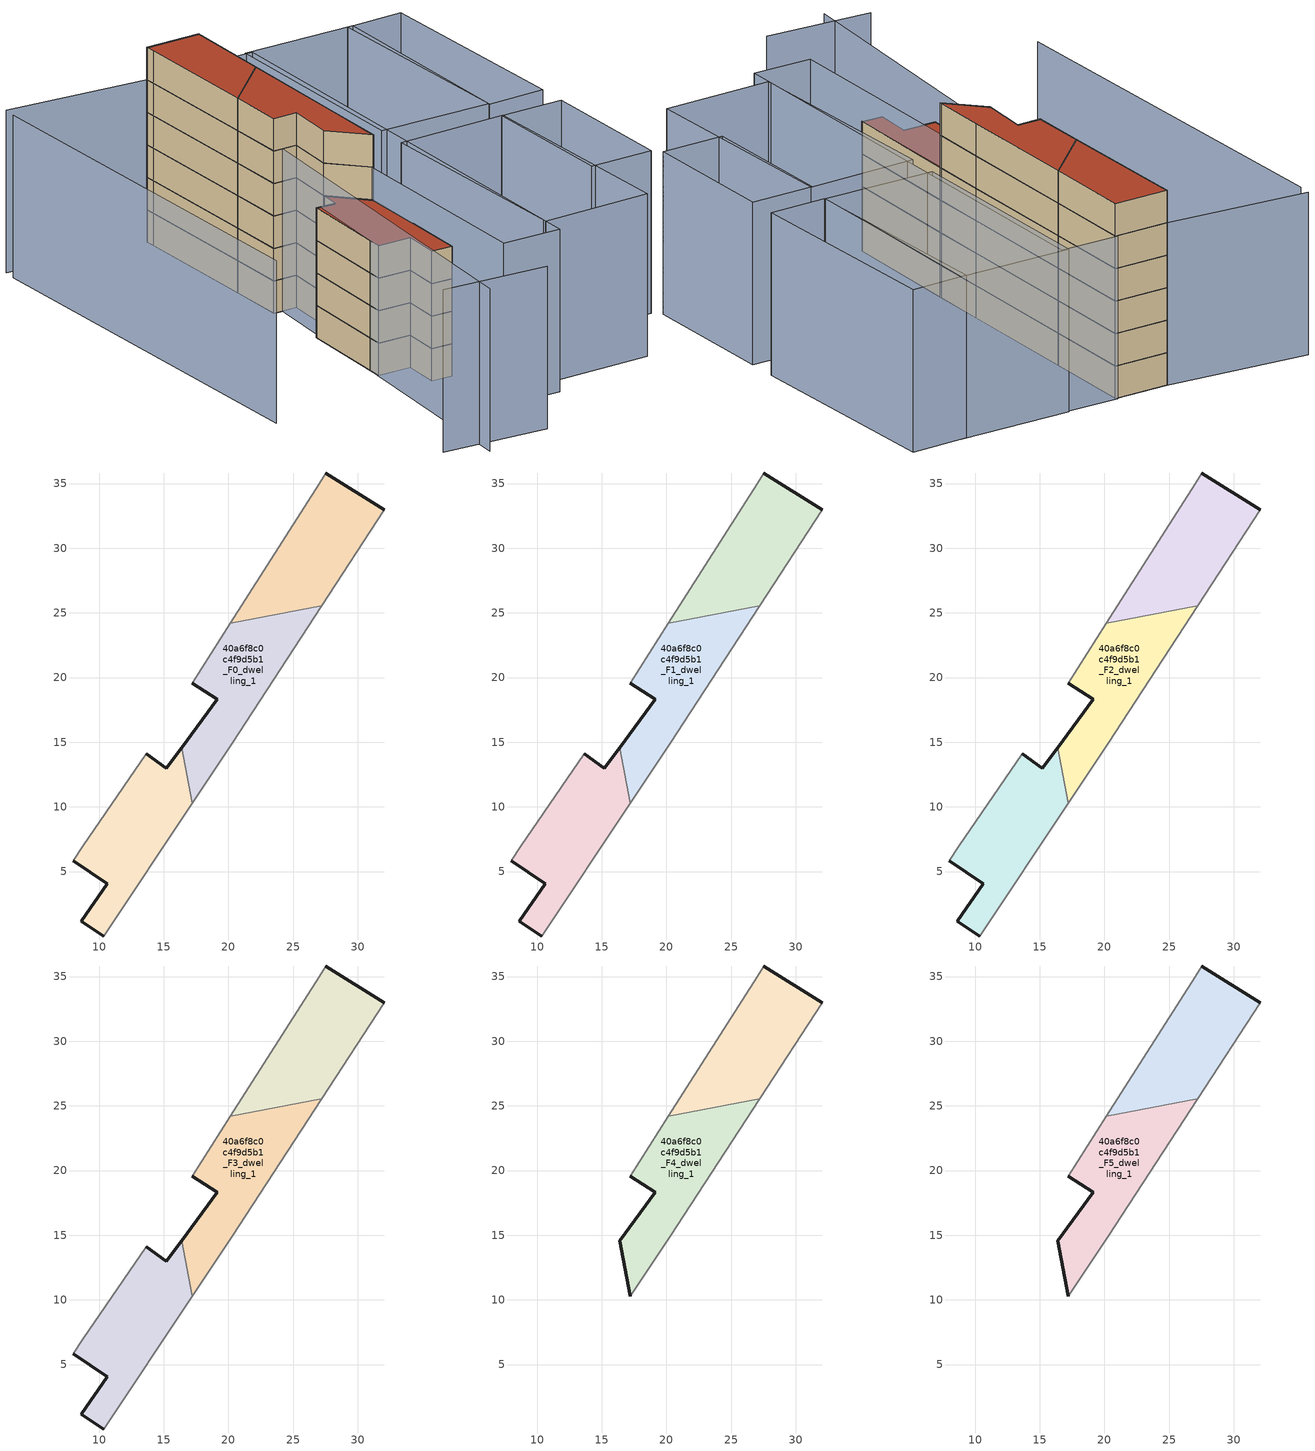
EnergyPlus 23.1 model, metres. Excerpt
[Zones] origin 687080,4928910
40a6f8c0c4f9d5b1_F0_dwelling_0
 floor ground (EU_floor_Construction): 27.23,25.56 32.07,32.97 27.53,35.82 27.01,34.99 20.15,24.21 z0
 wall outside (EU_wall_Construction): 27.53,35.82 32.07,32.97 z0:3
 wall adiabatic (EU_wall_Construction): 32.07,32.97 27.23,25.56 / 20.15,24.21 27.01,34.99 27.53,35.82 z0:3
 wall to 40a6f8c0c4f9d5b1_F0_dwelling_1 (EU_wall_Construction): 27.23,25.56 20.15,24.21 z0:3
40a6f8c0c4f9d5b1_F0_dwelling_1
 floor ground (EU_floor_Construction): 20.3,14.94 27.23,25.56 20.15,24.21 17.2,19.56 19.13,18.32 16.38,14.59 17.2,10.29 z0
 wall outside (EU_wall_Construction): 16.38,14.59 19.13,18.32 17.2,19.56 z0:3
 wall adiabatic (EU_wall_Construction): 17.2,19.56 20.15,24.21 / 27.23,25.56 20.3,14.94 17.2,10.29 z0:3
 wall to 40a6f8c0c4f9d5b1_F0_dwelling_2 (EU_wall_Construction): 17.2,10.29 16.38,14.59 z0:3
40a6f8c0c4f9d5b1_F0_dwelling_2
 floor ground (EU_floor_Construction): 10.36,0.02 17.2,10.29 16.38,14.59 15.2,12.98 13.67,14.1 8.74,6.95 7.99,5.83 10.64,4.07 8.62,1.17 z0
 wall outside (EU_wall_Construction): 13.67,14.1 15.2,12.98 16.38,14.59 / 10.36,0.02 8.62,1.17 10.64,4.07 7.99,5.83 z0:3
 wall adiabatic (EU_wall_Construction): 7.99,5.83 8.74,6.95 13.67,14.1 / 17.2,10.29 10.36,0.02 z0:3
40a6f8c0c4f9d5b1_F1_dwelling_0
 floor to 40a6f8c0c4f9d5b1_F0_dwelling_0 (EU_floor_Construction): 27.23,25.56 32.07,32.97 27.53,35.82 27.01,34.99 20.15,24.21 z3
 wall outside (EU_wall_Construction): 27.53,35.82 32.07,32.97 z3:6
 wall adiabatic (EU_wall_Construction): 32.07,32.97 27.23,25.56 / 20.15,24.21 27.01,34.99 27.53,35.82 z3:6
 wall to 40a6f8c0c4f9d5b1_F1_dwelling_1 (EU_wall_Construction): 27.23,25.56 20.15,24.21 z3:6
40a6f8c0c4f9d5b1_F1_dwelling_1
 floor to 40a6f8c0c4f9d5b1_F0_dwelling_1 (EU_floor_Construction): 20.3,14.94 27.23,25.56 20.15,24.21 17.2,19.56 19.13,18.32 16.38,14.59 17.2,10.29 z3
 wall outside (EU_wall_Construction): 16.38,14.59 19.13,18.32 17.2,19.56 z3:6
 wall adiabatic (EU_wall_Construction): 17.2,19.56 20.15,24.21 / 27.23,25.56 20.3,14.94 17.2,10.29 z3:6
 wall to 40a6f8c0c4f9d5b1_F1_dwelling_2 (EU_wall_Construction): 17.2,10.29 16.38,14.59 z3:6
40a6f8c0c4f9d5b1_F1_dwelling_2
 floor to 40a6f8c0c4f9d5b1_F0_dwelling_2 (EU_floor_Construction): 10.36,0.02 17.2,10.29 16.38,14.59 15.2,12.98 13.67,14.1 8.74,6.95 7.99,5.83 10.64,4.07 8.62,1.17 z3
 wall outside (EU_wall_Construction): 13.67,14.1 15.2,12.98 16.38,14.59 / 10.36,0.02 8.62,1.17 10.64,4.07 7.99,5.83 z3:6
 wall adiabatic (EU_wall_Construction): 7.99,5.83 8.74,6.95 13.67,14.1 / 17.2,10.29 10.36,0.02 z3:6
40a6f8c0c4f9d5b1_F2_dwelling_0
 floor to 40a6f8c0c4f9d5b1_F1_dwelling_0 (EU_floor_Construction): 27.23,25.56 32.07,32.97 27.53,35.82 27.01,34.99 20.15,24.21 z6
 wall outside (EU_wall_Construction): 27.53,35.82 32.07,32.97 z6:9
 wall adiabatic (EU_wall_Construction): 32.07,32.97 27.23,25.56 / 20.15,24.21 27.01,34.99 27.53,35.82 z6:9
 wall to 40a6f8c0c4f9d5b1_F2_dwelling_1 (EU_wall_Construction): 27.23,25.56 20.15,24.21 z6:9
40a6f8c0c4f9d5b1_F2_dwelling_1
 floor to 40a6f8c0c4f9d5b1_F1_dwelling_1 (EU_floor_Construction): 20.3,14.94 27.23,25.56 20.15,24.21 17.2,19.56 19.13,18.32 16.38,14.59 17.2,10.29 z6
 wall outside (EU_wall_Construction): 16.38,14.59 19.13,18.32 17.2,19.56 z6:9
 wall adiabatic (EU_wall_Construction): 17.2,19.56 20.15,24.21 / 27.23,25.56 20.3,14.94 17.2,10.29 z6:9
 wall to 40a6f8c0c4f9d5b1_F2_dwelling_2 (EU_wall_Construction): 17.2,10.29 16.38,14.59 z6:9
40a6f8c0c4f9d5b1_F2_dwelling_2
 floor to 40a6f8c0c4f9d5b1_F1_dwelling_2 (EU_floor_Construction): 10.36,0.02 17.2,10.29 16.38,14.59 15.2,12.98 13.67,14.1 8.74,6.95 7.99,5.83 10.64,4.07 8.62,1.17 z6
 wall outside (EU_wall_Construction): 13.67,14.1 15.2,12.98 16.38,14.59 / 10.36,0.02 8.62,1.17 10.64,4.07 7.99,5.83 z6:9
 wall adiabatic (EU_wall_Construction): 7.99,5.83 8.74,6.95 13.67,14.1 / 17.2,10.29 10.36,0.02 z6:9
40a6f8c0c4f9d5b1_F3_dwelling_0
 floor to 40a6f8c0c4f9d5b1_F2_dwelling_0 (EU_floor_Construction): 27.23,25.56 32.07,32.97 27.53,35.82 27.01,34.99 20.15,24.21 z9
 wall outside (EU_wall_Construction): 27.53,35.82 32.07,32.97 z9:12
 wall adiabatic (EU_wall_Construction): 32.07,32.97 27.23,25.56 / 20.15,24.21 27.01,34.99 27.53,35.82 z9:12
 wall to 40a6f8c0c4f9d5b1_F3_dwelling_1 (EU_wall_Construction): 27.23,25.56 20.15,24.21 z9:12
40a6f8c0c4f9d5b1_F3_dwelling_1
 floor to 40a6f8c0c4f9d5b1_F2_dwelling_1 (EU_floor_Construction): 20.3,14.94 27.23,25.56 20.15,24.21 17.2,19.56 19.13,18.32 16.38,14.59 17.2,10.29 z9
 wall outside (EU_wall_Construction): 16.38,14.59 19.13,18.32 17.2,19.56 z9:12
 wall adiabatic (EU_wall_Construction): 17.2,19.56 20.15,24.21 / 27.23,25.56 20.3,14.94 17.2,10.29 z9:12
 wall to 40a6f8c0c4f9d5b1_F3_dwelling_2 (EU_wall_Construction): 17.2,10.29 16.38,14.59 z9:12
40a6f8c0c4f9d5b1_F3_dwelling_2
 floor to 40a6f8c0c4f9d5b1_F2_dwelling_2 (EU_floor_Construction): 10.36,0.02 17.2,10.29 16.38,14.59 15.2,12.98 13.67,14.1 8.74,6.95 7.99,5.83 10.64,4.07 8.62,1.17 z9
 wall outside (EU_wall_Construction): 13.67,14.1 15.2,12.98 16.38,14.59 / 10.36,0.02 8.62,1.17 10.64,4.07 7.99,5.83 z9:12
 wall adiabatic (EU_wall_Construction): 7.99,5.83 8.74,6.95 13.67,14.1 / 17.2,10.29 10.36,0.02 z9:12
 roof outside (EU_roof_Construction): 16.38,14.59 17.2,10.29 10.36,0.02 8.62,1.17 10.64,4.07 7.99,5.83 8.74,6.95 13.67,14.1 15.2,12.98 z12
40a6f8c0c4f9d5b1_F4_dwelling_0
 floor to 40a6f8c0c4f9d5b1_F3_dwelling_0 (EU_floor_Construction): 27.23,25.56 32.07,32.97 27.53,35.82 27.01,34.99 20.15,24.21 z12
 wall outside (EU_wall_Construction): 27.53,35.82 32.07,32.97 z12:15
 wall adiabatic (EU_wall_Construction): 32.07,32.97 27.23,25.56 / 20.15,24.21 27.01,34.99 27.53,35.82 z12:15
 wall to 40a6f8c0c4f9d5b1_F4_dwelling_1 (EU_wall_Construction): 27.23,25.56 20.15,24.21 z12:15
40a6f8c0c4f9d5b1_F4_dwelling_1
 floor to 40a6f8c0c4f9d5b1_F3_dwelling_1 (EU_floor_Construction): 20.3,14.94 27.23,25.56 20.15,24.21 17.2,19.56 19.13,18.32 16.38,14.59 17.2,10.29 z12
 wall outside (EU_wall_Construction): 17.2,10.29 16.38,14.59 19.13,18.32 17.2,19.56 z12:15
 wall adiabatic (EU_wall_Construction): 17.2,19.56 20.15,24.21 / 27.23,25.56 20.3,14.94 17.2,10.29 z12:15
40a6f8c0c4f9d5b1_F5_dwelling_0
 floor to 40a6f8c0c4f9d5b1_F4_dwelling_0 (EU_floor_Construction): 27.23,25.56 32.07,32.97 27.53,35.82 27.01,34.99 20.15,24.21 z15
 wall outside (EU_wall_Construction): 27.53,35.82 32.07,32.97 z15:18
 wall adiabatic (EU_wall_Construction): 32.07,32.97 27.23,25.56 / 20.15,24.21 27.01,34.99 27.53,35.82 z15:18
 wall to 40a6f8c0c4f9d5b1_F5_dwelling_1 (EU_wall_Construction): 27.23,25.56 20.15,24.21 z15:18
 roof outside (EU_roof_Construction): 32.07,32.97 27.23,25.56 20.15,24.21 27.01,34.99 27.53,35.82 z18
40a6f8c0c4f9d5b1_F5_dwelling_1
 floor to 40a6f8c0c4f9d5b1_F4_dwelling_1 (EU_floor_Construction): 20.3,14.94 27.23,25.56 20.15,24.21 17.2,19.56 19.13,18.32 16.38,14.59 17.2,10.29 z15
 wall outside (EU_wall_Construction): 17.2,10.29 16.38,14.59 19.13,18.32 17.2,19.56 z15:18
 wall adiabatic (EU_wall_Construction): 17.2,19.56 20.15,24.21 / 27.23,25.56 20.3,14.94 17.2,10.29 z15:18
 roof outside (EU_roof_Construction): 27.23,25.56 20.3,14.94 17.2,10.29 16.38,14.59 19.13,18.32 17.2,19.56 20.15,24.21 z18
shading: -5.55,-6 2.82,-12.05 / 16.52,44.17 29.49,34.33 / 29.49,34.33 -3.8,-9.58 / 15.78,43.19 -5.27,9.63 / 37.33,1.55 30,-9.97 / 30,-9.97 24.85,-6.69 / 24.85,-6.69 32.18,4.83 / 32.18,4.83 37.33,1.55 / 12.02,-7.93 23.23,10.33 / 23.23,10.33 32.28,4.77 / 32.28,4.77 21.07,-13.49 / 21.07,-13.49 12.02,-7.93 / 6.02,-6.62 31.99,33.14 / 31.99,33.14 36.79,30.01 / 36.79,30.01 10.82,-9.76 / 10.82,-9.76 6.02,-6.62 / 34.15,6.81 45.15,24.76 / 45.15,24.76 49.87,21.87 / 49.87,21.87 38.86,3.92 / 38.86,3.92 34.15,6.81 / 34.22,6.93 24.98,12.91 / 24.98,12.91 36.34,30.46 / 36.34,30.46 45.58,24.48 / 45.58,24.48 34.22,6.93 z0:15
[Building]
EU S2 Campaign: North Axis=0; Terrain=City; Solar Distribution=FullExterior
[Site:Location]
Bologna: Latitude=44.5; Longitude=11.25; Time Zone=1; Elevation=37
[SizingPeriod:WeatherFileDays]
AnnualSizingPeriod: Begin Month=1; Begin Day of Month=1; End Month=12; End Day of Month=31; Day of Week for Start Day=Monday; Use Weather File Daylight Saving Period=No; Use Weather File Rain and Snow Indicators=No
[MATERIAL]
EU_InternalMass_Material: Roughness=MediumRough; Thickness=0.1; Conductivity=1; Density=1800; Specific Heat=900; Thermal Absorptance=0.9; Solar Absorptance=0.7; Visible Absorptance=0.7
[MATERIAL:NOMASS] Roughness=MediumRough; Thermal Absorptance=0.9; Solar Absorptance=0.7; Visible Absorptance=0.7
Name | Thermal Resistance
EU_wall_NoMass | 0.905828
EU_roof_NoMass | 0.37593
EU_floor_NoMass | 0.67114
[CONSTRUCTION]
EU_wall_Construction: EU_wall_NoMass
EU_roof_Construction: EU_roof_NoMass
EU_floor_Construction: EU_floor_NoMass
EU_InternalMass_Construction: EU_InternalMass_Material
[ZONE] Type=1; Multiplier=1; Ceiling Height=autocalculate; Floor Area=autocalculate; Part of Total Floor Area=Yes
Name | Volume
40a6f8c0c4f9d5b1_F0_dwelling_0; 40a6f8c0c4f9d5b1_F1_dwelling_0; 40a6f8c0c4f9d5b1_F2_dwelling_0; 40a6f8c0c4f9d5b1_F3_dwelling_0; 40a6f8c0c4f9d5b1_F4_dwelling_0; 40a6f8c0c4f9d5b1_F5_dwelling_0 | 179.309
40a6f8c0c4f9d5b1_F0_dwelling_1 | 179.316
40a6f8c0c4f9d5b1_F1_dwelling_1; 40a6f8c0c4f9d5b1_F2_dwelling_1; 40a6f8c0c4f9d5b1_F3_dwelling_1; 40a6f8c0c4f9d5b1_F4_dwelling_1; 40a6f8c0c4f9d5b1_F5_dwelling_1; 40a6f8c0c4f9d5b1_F0_dwelling_2; 40a6f8c0c4f9d5b1_F1_dwelling_2; 40a6f8c0c4f9d5b1_F2_dwelling_2; 40a6f8c0c4f9d5b1_F3_dwelling_2 | 179.314
[INTERNALMASS] Construction=EU_InternalMass_Construction
Name | Zone or ZoneList | Surface Area
40a6f8c0c4f9d5b1_F0_dwelling_0_EU_InternalMass | 40a6f8c0c4f9d5b1_F0_dwelling_0 | 59.7696
40a6f8c0c4f9d5b1_F0_dwelling_1_EU_InternalMass | 40a6f8c0c4f9d5b1_F0_dwelling_1 | 59.7721
40a6f8c0c4f9d5b1_F0_dwelling_2_EU_InternalMass | 40a6f8c0c4f9d5b1_F0_dwelling_2 | 59.7703
40a6f8c0c4f9d5b1_F1_dwelling_0_EU_InternalMass | 40a6f8c0c4f9d5b1_F1_dwelling_0 | 59.7696
40a6f8c0c4f9d5b1_F1_dwelling_1_EU_InternalMass | 40a6f8c0c4f9d5b1_F1_dwelling_1 | 59.7721
40a6f8c0c4f9d5b1_F1_dwelling_2_EU_InternalMass | 40a6f8c0c4f9d5b1_F1_dwelling_2 | 59.7703
40a6f8c0c4f9d5b1_F2_dwelling_0_EU_InternalMass | 40a6f8c0c4f9d5b1_F2_dwelling_0 | 59.7696
40a6f8c0c4f9d5b1_F2_dwelling_1_EU_InternalMass | 40a6f8c0c4f9d5b1_F2_dwelling_1 | 59.7721
40a6f8c0c4f9d5b1_F2_dwelling_2_EU_InternalMass | 40a6f8c0c4f9d5b1_F2_dwelling_2 | 59.7703
40a6f8c0c4f9d5b1_F3_dwelling_0_EU_InternalMass | 40a6f8c0c4f9d5b1_F3_dwelling_0 | 59.7696
40a6f8c0c4f9d5b1_F3_dwelling_1_EU_InternalMass | 40a6f8c0c4f9d5b1_F3_dwelling_1 | 59.7721
40a6f8c0c4f9d5b1_F3_dwelling_2_EU_InternalMass | 40a6f8c0c4f9d5b1_F3_dwelling_2 | 59.7703
40a6f8c0c4f9d5b1_F4_dwelling_0_EU_InternalMass | 40a6f8c0c4f9d5b1_F4_dwelling_0 | 89.6535
40a6f8c0c4f9d5b1_F4_dwelling_1_EU_InternalMass | 40a6f8c0c4f9d5b1_F4_dwelling_1 | 89.6495
40a6f8c0c4f9d5b1_F5_dwelling_0_EU_InternalMass | 40a6f8c0c4f9d5b1_F5_dwelling_0 | 89.6535
40a6f8c0c4f9d5b1_F5_dwelling_1_EU_InternalMass | 40a6f8c0c4f9d5b1_F5_dwelling_1 | 89.6495
[OTHEREQUIPMENT] Fuel Type=Electricity; Design Level Calculation Method=Watts/Area; Power per Zone Floor Area=1; Fraction Latent=0; Fraction Radiant=0; Fraction Lost=0; Carbon Dioxide Generation Rate=0; EndUse Subcategory=EU_Step8_InternalGains
Name | Zone or ZoneList or Space or SpaceList | Schedule
EU_Step8_InternalGain_40a6f8c0c4f9d5b1_F0_dwelling_0_f000 | 40a6f8c0c4f9d5b1_F0_dwelling_0 | EU_Step8_GainSchedule_40a6f8c0c4f9d5b1_F0_dwelling_0_f000
EU_Step8_InternalGain_40a6f8c0c4f9d5b1_F0_dwelling_1_f000 | 40a6f8c0c4f9d5b1_F0_dwelling_1 | EU_Step8_GainSchedule_40a6f8c0c4f9d5b1_F0_dwelling_1_f000
EU_Step8_InternalGain_40a6f8c0c4f9d5b1_F0_dwelling_2_f000 | 40a6f8c0c4f9d5b1_F0_dwelling_2 | EU_Step8_GainSchedule_40a6f8c0c4f9d5b1_F0_dwelling_2_f000
EU_Step8_InternalGain_40a6f8c0c4f9d5b1_F1_dwelling_0_f000 | 40a6f8c0c4f9d5b1_F1_dwelling_0 | EU_Step8_GainSchedule_40a6f8c0c4f9d5b1_F1_dwelling_0_f000
EU_Step8_InternalGain_40a6f8c0c4f9d5b1_F1_dwelling_1_f000 | 40a6f8c0c4f9d5b1_F1_dwelling_1 | EU_Step8_GainSchedule_40a6f8c0c4f9d5b1_F1_dwelling_1_f000
EU_Step8_InternalGain_40a6f8c0c4f9d5b1_F1_dwelling_2_f000 | 40a6f8c0c4f9d5b1_F1_dwelling_2 | EU_Step8_GainSchedule_40a6f8c0c4f9d5b1_F1_dwelling_2_f000
EU_Step8_InternalGain_40a6f8c0c4f9d5b1_F2_dwelling_0_f000 | 40a6f8c0c4f9d5b1_F2_dwelling_0 | EU_Step8_GainSchedule_40a6f8c0c4f9d5b1_F2_dwelling_0_f000
EU_Step8_InternalGain_40a6f8c0c4f9d5b1_F2_dwelling_1_f000 | 40a6f8c0c4f9d5b1_F2_dwelling_1 | EU_Step8_GainSchedule_40a6f8c0c4f9d5b1_F2_dwelling_1_f000
EU_Step8_InternalGain_40a6f8c0c4f9d5b1_F2_dwelling_2_f000 | 40a6f8c0c4f9d5b1_F2_dwelling_2 | EU_Step8_GainSchedule_40a6f8c0c4f9d5b1_F2_dwelling_2_f000
EU_Step8_InternalGain_40a6f8c0c4f9d5b1_F3_dwelling_0_f000 | 40a6f8c0c4f9d5b1_F3_dwelling_0 | EU_Step8_GainSchedule_40a6f8c0c4f9d5b1_F3_dwelling_0_f000
EU_Step8_InternalGain_40a6f8c0c4f9d5b1_F3_dwelling_1_f000 | 40a6f8c0c4f9d5b1_F3_dwelling_1 | EU_Step8_GainSchedule_40a6f8c0c4f9d5b1_F3_dwelling_1_f000
EU_Step8_InternalGain_40a6f8c0c4f9d5b1_F3_dwelling_2_f000 | 40a6f8c0c4f9d5b1_F3_dwelling_2 | EU_Step8_GainSchedule_40a6f8c0c4f9d5b1_F3_dwelling_2_f000
EU_Step8_InternalGain_40a6f8c0c4f9d5b1_F4_dwelling_0_f000 | 40a6f8c0c4f9d5b1_F4_dwelling_0 | EU_Step8_GainSchedule_40a6f8c0c4f9d5b1_F4_dwelling_0_f000
EU_Step8_InternalGain_40a6f8c0c4f9d5b1_F4_dwelling_1_f000 | 40a6f8c0c4f9d5b1_F4_dwelling_1 | EU_Step8_GainSchedule_40a6f8c0c4f9d5b1_F4_dwelling_1_f000
EU_Step8_InternalGain_40a6f8c0c4f9d5b1_F5_dwelling_0_f000 | 40a6f8c0c4f9d5b1_F5_dwelling_0 | EU_Step8_GainSchedule_40a6f8c0c4f9d5b1_F5_dwelling_0_f000
EU_Step8_InternalGain_40a6f8c0c4f9d5b1_F5_dwelling_1_f000 | 40a6f8c0c4f9d5b1_F5_dwelling_1 | EU_Step8_GainSchedule_40a6f8c0c4f9d5b1_F5_dwelling_1_f000
[ZONEVENTILATION:DESIGNFLOWRATE] Schedule=EU_AlwaysOn; Design Flow Rate Calculation Method=AirChanges/Hour; Air Changes per Hour=0.73129; Ventilation Type=Natural; Fan Pressure Rise=0; Fan Total Efficiency=1; Constant Term Coefficient=1; Temperature Term Coefficient=0; Velocity Term Coefficient=0; Velocity Squared Term Coefficient=0; Minimum Indoor Temperature=-100; Maximum Indoor Temperature=100; Delta Temperature=-100; Minimum Outdoor Temperature=-100; Maximum Outdoor Temperature=100; Maximum Wind Speed=40
Name | Zone or ZoneList or Space or SpaceList
EU_ConstantAir_40a6f8c0c4f9d5b1_F0_dwelling_0 | 40a6f8c0c4f9d5b1_F0_dwelling_0
EU_ConstantAir_40a6f8c0c4f9d5b1_F0_dwelling_1 | 40a6f8c0c4f9d5b1_F0_dwelling_1
EU_ConstantAir_40a6f8c0c4f9d5b1_F0_dwelling_2 | 40a6f8c0c4f9d5b1_F0_dwelling_2
EU_ConstantAir_40a6f8c0c4f9d5b1_F1_dwelling_0 | 40a6f8c0c4f9d5b1_F1_dwelling_0
EU_ConstantAir_40a6f8c0c4f9d5b1_F1_dwelling_1 | 40a6f8c0c4f9d5b1_F1_dwelling_1
EU_ConstantAir_40a6f8c0c4f9d5b1_F1_dwelling_2 | 40a6f8c0c4f9d5b1_F1_dwelling_2
EU_ConstantAir_40a6f8c0c4f9d5b1_F2_dwelling_0 | 40a6f8c0c4f9d5b1_F2_dwelling_0
EU_ConstantAir_40a6f8c0c4f9d5b1_F2_dwelling_1 | 40a6f8c0c4f9d5b1_F2_dwelling_1
EU_ConstantAir_40a6f8c0c4f9d5b1_F2_dwelling_2 | 40a6f8c0c4f9d5b1_F2_dwelling_2
EU_ConstantAir_40a6f8c0c4f9d5b1_F3_dwelling_0 | 40a6f8c0c4f9d5b1_F3_dwelling_0
EU_ConstantAir_40a6f8c0c4f9d5b1_F3_dwelling_1 | 40a6f8c0c4f9d5b1_F3_dwelling_1
EU_ConstantAir_40a6f8c0c4f9d5b1_F3_dwelling_2 | 40a6f8c0c4f9d5b1_F3_dwelling_2
EU_ConstantAir_40a6f8c0c4f9d5b1_F4_dwelling_0 | 40a6f8c0c4f9d5b1_F4_dwelling_0
EU_ConstantAir_40a6f8c0c4f9d5b1_F4_dwelling_1 | 40a6f8c0c4f9d5b1_F4_dwelling_1
EU_ConstantAir_40a6f8c0c4f9d5b1_F5_dwelling_0 | 40a6f8c0c4f9d5b1_F5_dwelling_0
EU_ConstantAir_40a6f8c0c4f9d5b1_F5_dwelling_1 | 40a6f8c0c4f9d5b1_F5_dwelling_1
[SIZING:ZONE] Zone Cooling Design Supply Air Temperature Input Method=SupplyAirTemperature; Zone Cooling Design Supply Air Temperature=13; Zone Heating Design Supply Air Temperature Input Method=SupplyAirTemperature; Zone Heating Design Supply Air Temperature=50; Zone Cooling Design Supply Air Humidity Ratio=0.008; Zone Heating Design Supply Air Humidity Ratio=0.008; Cooling Design Air Flow Method=DesignDay; Cooling Design Air Flow Rate=0; Cooling Minimum Air Flow per Zone Floor Area=0.000762; Cooling Minimum Air Flow=0; Cooling Minimum Air Flow Fraction=0.2; Heating Design Air Flow Method=DesignDay; Heating Design Air Flow Rate=0; Heating Maximum Air Flow per Zone Floor Area=0.002032; Heating Maximum Air Flow=0.141576; Heating Maximum Air Flow Fraction=0.3; Account for Dedicated Outdoor Air System=No; Dedicated Outdoor Air System Control Strategy=NeutralSupplyAir; Dedicated Outdoor Air Low Setpoint Temperature for Design=autosize; Dedicated Outdoor Air High Setpoint Temperature for Design=autosize; Zone Load Sizing Method=Sensible Load Only No Latent Load; Zone Latent Cooling Design Supply Air Humidity Ratio Input Method=HumidityRatioDifference; Zone Cooling Design Supply Air Humidity Ratio Difference=0.005; Zone Latent Heating Design Supply Air Humidity Ratio Input Method=HumidityRatioDifference; Zone Humidification Design Supply Air Humidity Ratio Difference=0.005
40a6f8c0c4f9d5b1_F0_dwelling_0; 40a6f8c0c4f9d5b1_F0_dwelling_1; 40a6f8c0c4f9d5b1_F0_dwelling_2; 40a6f8c0c4f9d5b1_F1_dwelling_0; 40a6f8c0c4f9d5b1_F1_dwelling_1; 40a6f8c0c4f9d5b1_F1_dwelling_2; 40a6f8c0c4f9d5b1_F2_dwelling_0; 40a6f8c0c4f9d5b1_F2_dwelling_1; 40a6f8c0c4f9d5b1_F2_dwelling_2; 40a6f8c0c4f9d5b1_F3_dwelling_0; 40a6f8c0c4f9d5b1_F3_dwelling_1; 40a6f8c0c4f9d5b1_F3_dwelling_2; 40a6f8c0c4f9d5b1_F4_dwelling_0; 40a6f8c0c4f9d5b1_F4_dwelling_1; 40a6f8c0c4f9d5b1_F5_dwelling_0; 40a6f8c0c4f9d5b1_F5_dwelling_1
[ThermostatSetpoint:DualSetpoint] Heating Setpoint Temperature Schedule=HVACTemplate-Always 20; Cooling Setpoint Temperature Schedule=HVACTemplate-Always 50
EU_HeatOnly_40a6f8c0c4f9d5b1_F0_dwelling_0 Dual SP Control; EU_HeatOnly_40a6f8c0c4f9d5b1_F0_dwelling_1 Dual SP Control; EU_HeatOnly_40a6f8c0c4f9d5b1_F0_dwelling_2 Dual SP Control; EU_HeatOnly_40a6f8c0c4f9d5b1_F1_dwelling_0 Dual SP Control; EU_HeatOnly_40a6f8c0c4f9d5b1_F1_dwelling_1 Dual SP Control; EU_HeatOnly_40a6f8c0c4f9d5b1_F1_dwelling_2 Dual SP Control; EU_HeatOnly_40a6f8c0c4f9d5b1_F2_dwelling_0 Dual SP Control; EU_HeatOnly_40a6f8c0c4f9d5b1_F2_dwelling_1 Dual SP Control; EU_HeatOnly_40a6f8c0c4f9d5b1_F2_dwelling_2 Dual SP Control; EU_HeatOnly_40a6f8c0c4f9d5b1_F3_dwelling_0 Dual SP Control; EU_HeatOnly_40a6f8c0c4f9d5b1_F3_dwelling_1 Dual SP Control; EU_HeatOnly_40a6f8c0c4f9d5b1_F3_dwelling_2 Dual SP Control; EU_HeatOnly_40a6f8c0c4f9d5b1_F4_dwelling_0 Dual SP Control; EU_HeatOnly_40a6f8c0c4f9d5b1_F4_dwelling_1 Dual SP Control; EU_HeatOnly_40a6f8c0c4f9d5b1_F5_dwelling_0 Dual SP Control; EU_HeatOnly_40a6f8c0c4f9d5b1_F5_dwelling_1 Dual SP Control
[ZoneControl:Thermostat] Control Type Schedule=HVACTemplate-Always 4
Name | Zone or ZoneList | Control
40a6f8c0c4f9d5b1_F0_dwelling_0 Thermostat | 40a6f8c0c4f9d5b1_F0_dwelling_0 | EU_HeatOnly_40a6f8c0c4f9d5b1_F0_dwelling_0 Dual SP Control
40a6f8c0c4f9d5b1_F0_dwelling_1 Thermostat | 40a6f8c0c4f9d5b1_F0_dwelling_1 | EU_HeatOnly_40a6f8c0c4f9d5b1_F0_dwelling_1 Dual SP Control
40a6f8c0c4f9d5b1_F0_dwelling_2 Thermostat | 40a6f8c0c4f9d5b1_F0_dwelling_2 | EU_HeatOnly_40a6f8c0c4f9d5b1_F0_dwelling_2 Dual SP Control
40a6f8c0c4f9d5b1_F1_dwelling_0 Thermostat | 40a6f8c0c4f9d5b1_F1_dwelling_0 | EU_HeatOnly_40a6f8c0c4f9d5b1_F1_dwelling_0 Dual SP Control
40a6f8c0c4f9d5b1_F1_dwelling_1 Thermostat | 40a6f8c0c4f9d5b1_F1_dwelling_1 | EU_HeatOnly_40a6f8c0c4f9d5b1_F1_dwelling_1 Dual SP Control
40a6f8c0c4f9d5b1_F1_dwelling_2 Thermostat | 40a6f8c0c4f9d5b1_F1_dwelling_2 | EU_HeatOnly_40a6f8c0c4f9d5b1_F1_dwelling_2 Dual SP Control
40a6f8c0c4f9d5b1_F2_dwelling_0 Thermostat | 40a6f8c0c4f9d5b1_F2_dwelling_0 | EU_HeatOnly_40a6f8c0c4f9d5b1_F2_dwelling_0 Dual SP Control
40a6f8c0c4f9d5b1_F2_dwelling_1 Thermostat | 40a6f8c0c4f9d5b1_F2_dwelling_1 | EU_HeatOnly_40a6f8c0c4f9d5b1_F2_dwelling_1 Dual SP Control
40a6f8c0c4f9d5b1_F2_dwelling_2 Thermostat | 40a6f8c0c4f9d5b1_F2_dwelling_2 | EU_HeatOnly_40a6f8c0c4f9d5b1_F2_dwelling_2 Dual SP Control
40a6f8c0c4f9d5b1_F3_dwelling_0 Thermostat | 40a6f8c0c4f9d5b1_F3_dwelling_0 | EU_HeatOnly_40a6f8c0c4f9d5b1_F3_dwelling_0 Dual SP Control
40a6f8c0c4f9d5b1_F3_dwelling_1 Thermostat | 40a6f8c0c4f9d5b1_F3_dwelling_1 | EU_HeatOnly_40a6f8c0c4f9d5b1_F3_dwelling_1 Dual SP Control
40a6f8c0c4f9d5b1_F3_dwelling_2 Thermostat | 40a6f8c0c4f9d5b1_F3_dwelling_2 | EU_HeatOnly_40a6f8c0c4f9d5b1_F3_dwelling_2 Dual SP Control
40a6f8c0c4f9d5b1_F4_dwelling_0 Thermostat | 40a6f8c0c4f9d5b1_F4_dwelling_0 | EU_HeatOnly_40a6f8c0c4f9d5b1_F4_dwelling_0 Dual SP Control
40a6f8c0c4f9d5b1_F4_dwelling_1 Thermostat | 40a6f8c0c4f9d5b1_F4_dwelling_1 | EU_HeatOnly_40a6f8c0c4f9d5b1_F4_dwelling_1 Dual SP Control
40a6f8c0c4f9d5b1_F5_dwelling_0 Thermostat | 40a6f8c0c4f9d5b1_F5_dwelling_0 | EU_HeatOnly_40a6f8c0c4f9d5b1_F5_dwelling_0 Dual SP Control
40a6f8c0c4f9d5b1_F5_dwelling_1 Thermostat | 40a6f8c0c4f9d5b1_F5_dwelling_1 | EU_HeatOnly_40a6f8c0c4f9d5b1_F5_dwelling_1 Dual SP Control
[Zone equipment]
40a6f8c0c4f9d5b1_F0_dwelling_0: 40a6f8c0c4f9d5b1_F0_dwelling_0 Ideal Loads Air System
40a6f8c0c4f9d5b1_F0_dwelling_1: 40a6f8c0c4f9d5b1_F0_dwelling_1 Ideal Loads Air System
40a6f8c0c4f9d5b1_F0_dwelling_2: 40a6f8c0c4f9d5b1_F0_dwelling_2 Ideal Loads Air System
40a6f8c0c4f9d5b1_F1_dwelling_0: 40a6f8c0c4f9d5b1_F1_dwelling_0 Ideal Loads Air System
40a6f8c0c4f9d5b1_F1_dwelling_1: 40a6f8c0c4f9d5b1_F1_dwelling_1 Ideal Loads Air System
40a6f8c0c4f9d5b1_F1_dwelling_2: 40a6f8c0c4f9d5b1_F1_dwelling_2 Ideal Loads Air System
40a6f8c0c4f9d5b1_F2_dwelling_0: 40a6f8c0c4f9d5b1_F2_dwelling_0 Ideal Loads Air System
40a6f8c0c4f9d5b1_F2_dwelling_1: 40a6f8c0c4f9d5b1_F2_dwelling_1 Ideal Loads Air System
40a6f8c0c4f9d5b1_F2_dwelling_2: 40a6f8c0c4f9d5b1_F2_dwelling_2 Ideal Loads Air System
40a6f8c0c4f9d5b1_F3_dwelling_0: 40a6f8c0c4f9d5b1_F3_dwelling_0 Ideal Loads Air System
40a6f8c0c4f9d5b1_F3_dwelling_1: 40a6f8c0c4f9d5b1_F3_dwelling_1 Ideal Loads Air System
40a6f8c0c4f9d5b1_F3_dwelling_2: 40a6f8c0c4f9d5b1_F3_dwelling_2 Ideal Loads Air System
40a6f8c0c4f9d5b1_F4_dwelling_0: 40a6f8c0c4f9d5b1_F4_dwelling_0 Ideal Loads Air System
40a6f8c0c4f9d5b1_F4_dwelling_1: 40a6f8c0c4f9d5b1_F4_dwelling_1 Ideal Loads Air System
40a6f8c0c4f9d5b1_F5_dwelling_0: 40a6f8c0c4f9d5b1_F5_dwelling_0 Ideal Loads Air System
40a6f8c0c4f9d5b1_F5_dwelling_1: 40a6f8c0c4f9d5b1_F5_dwelling_1 Ideal Loads Air System
[ZoneHVAC:IdealLoadsAirSystem] Availability Schedule=EU_AlwaysOn; Maximum Heating Supply Air Temperature [C]=50; Minimum Cooling Supply Air Temperature [C]=13; Maximum Heating Supply Air Humidity Ratio [kg-H20/kg-air]=0.0156; Minimum Cooling Supply Air Humidity Ratio [kg-H20/kg-air]=0.0077; Heating Limit=NoLimit; Cooling Limit=NoLimit; Heating Availability Schedule=EU_AlwaysOn; Cooling Availability Schedule=EU_CoolingOff; Dehumidification Control Type=ConstantSensibleHeatRatio; Cooling Sensible Heat Ratio=0.7; Humidification Control Type=None; Demand Controlled Ventilation Type=None; Outdoor Air Economizer Type=NoEconomizer; Heat Recovery Type=None; Sensible Heat Recovery Effectiveness=0.7; Latent Heat Recovery Effectiveness=0.65
40a6f8c0c4f9d5b1_F0_dwelling_0 Ideal Loads Air System; 40a6f8c0c4f9d5b1_F0_dwelling_1 Ideal Loads Air System; 40a6f8c0c4f9d5b1_F0_dwelling_2 Ideal Loads Air System; 40a6f8c0c4f9d5b1_F1_dwelling_0 Ideal Loads Air System; 40a6f8c0c4f9d5b1_F1_dwelling_1 Ideal Loads Air System; 40a6f8c0c4f9d5b1_F1_dwelling_2 Ideal Loads Air System; 40a6f8c0c4f9d5b1_F2_dwelling_0 Ideal Loads Air System; 40a6f8c0c4f9d5b1_F2_dwelling_1 Ideal Loads Air System; 40a6f8c0c4f9d5b1_F2_dwelling_2 Ideal Loads Air System; 40a6f8c0c4f9d5b1_F3_dwelling_0 Ideal Loads Air System; 40a6f8c0c4f9d5b1_F3_dwelling_1 Ideal Loads Air System; 40a6f8c0c4f9d5b1_F3_dwelling_2 Ideal Loads Air System; 40a6f8c0c4f9d5b1_F4_dwelling_0 Ideal Loads Air System; 40a6f8c0c4f9d5b1_F4_dwelling_1 Ideal Loads Air System; 40a6f8c0c4f9d5b1_F5_dwelling_0 Ideal Loads Air System; 40a6f8c0c4f9d5b1_F5_dwelling_1 Ideal Loads Air System
[SCHEDULE:CONSTANT]
Name | Hourly Value
EU_AlwaysOn | 1
EU_CoolingOff | 0
[SCHEDULE:FILE] Column Number=1; Rows to Skip at Top=0; Number of Hours of Data=8760; Column Separator=Comma; Interpolate to Timestep=No; Minutes per Item=60; Adjust Schedule for Daylight Savings=Yes
Name | File
EU_Step8_GainSchedule_40a6f8c0c4f9d5b1_F0_dwelling_0_f000 | ../../schedules/40a6f8c0c4f9d5b1/40a6f8c0c4f9d5b1_F0_dwelling_0_f000_gain.csv
EU_Step8_GainSchedule_40a6f8c0c4f9d5b1_F0_dwelling_1_f000 | ../../schedules/40a6f8c0c4f9d5b1/40a6f8c0c4f9d5b1_F0_dwelling_1_f000_gain.csv
EU_Step8_GainSchedule_40a6f8c0c4f9d5b1_F0_dwelling_2_f000 | ../../schedules/40a6f8c0c4f9d5b1/40a6f8c0c4f9d5b1_F0_dwelling_2_f000_gain.csv
EU_Step8_GainSchedule_40a6f8c0c4f9d5b1_F1_dwelling_0_f000 | ../../schedules/40a6f8c0c4f9d5b1/40a6f8c0c4f9d5b1_F1_dwelling_0_f000_gain.csv
EU_Step8_GainSchedule_40a6f8c0c4f9d5b1_F1_dwelling_1_f000 | ../../schedules/40a6f8c0c4f9d5b1/40a6f8c0c4f9d5b1_F1_dwelling_1_f000_gain.csv
EU_Step8_GainSchedule_40a6f8c0c4f9d5b1_F1_dwelling_2_f000 | ../../schedules/40a6f8c0c4f9d5b1/40a6f8c0c4f9d5b1_F1_dwelling_2_f000_gain.csv
EU_Step8_GainSchedule_40a6f8c0c4f9d5b1_F2_dwelling_0_f000 | ../../schedules/40a6f8c0c4f9d5b1/40a6f8c0c4f9d5b1_F2_dwelling_0_f000_gain.csv
EU_Step8_GainSchedule_40a6f8c0c4f9d5b1_F2_dwelling_1_f000 | ../../schedules/40a6f8c0c4f9d5b1/40a6f8c0c4f9d5b1_F2_dwelling_1_f000_gain.csv
EU_Step8_GainSchedule_40a6f8c0c4f9d5b1_F2_dwelling_2_f000 | ../../schedules/40a6f8c0c4f9d5b1/40a6f8c0c4f9d5b1_F2_dwelling_2_f000_gain.csv
EU_Step8_GainSchedule_40a6f8c0c4f9d5b1_F3_dwelling_0_f000 | ../../schedules/40a6f8c0c4f9d5b1/40a6f8c0c4f9d5b1_F3_dwelling_0_f000_gain.csv
EU_Step8_GainSchedule_40a6f8c0c4f9d5b1_F3_dwelling_1_f000 | ../../schedules/40a6f8c0c4f9d5b1/40a6f8c0c4f9d5b1_F3_dwelling_1_f000_gain.csv
EU_Step8_GainSchedule_40a6f8c0c4f9d5b1_F3_dwelling_2_f000 | ../../schedules/40a6f8c0c4f9d5b1/40a6f8c0c4f9d5b1_F3_dwelling_2_f000_gain.csv
EU_Step8_GainSchedule_40a6f8c0c4f9d5b1_F4_dwelling_0_f000 | ../../schedules/40a6f8c0c4f9d5b1/40a6f8c0c4f9d5b1_F4_dwelling_0_f000_gain.csv
EU_Step8_GainSchedule_40a6f8c0c4f9d5b1_F4_dwelling_1_f000 | ../../schedules/40a6f8c0c4f9d5b1/40a6f8c0c4f9d5b1_F4_dwelling_1_f000_gain.csv
EU_Step8_GainSchedule_40a6f8c0c4f9d5b1_F5_dwelling_0_f000 | ../../schedules/40a6f8c0c4f9d5b1/40a6f8c0c4f9d5b1_F5_dwelling_0_f000_gain.csv
EU_Step8_GainSchedule_40a6f8c0c4f9d5b1_F5_dwelling_1_f000 | ../../schedules/40a6f8c0c4f9d5b1/40a6f8c0c4f9d5b1_F5_dwelling_1_f000_gain.csv
[Schedule:Compact]
HVACTemplate-Always 20: Through: 12/31, For: AllDays, Until: 24:00, 20
HVACTemplate-Always 50: Through: 12/31, For: AllDays, Until: 24:00, 50
HVACTemplate-Always 4: Through: 12/31, For: AllDays, Until: 24:00, 4
